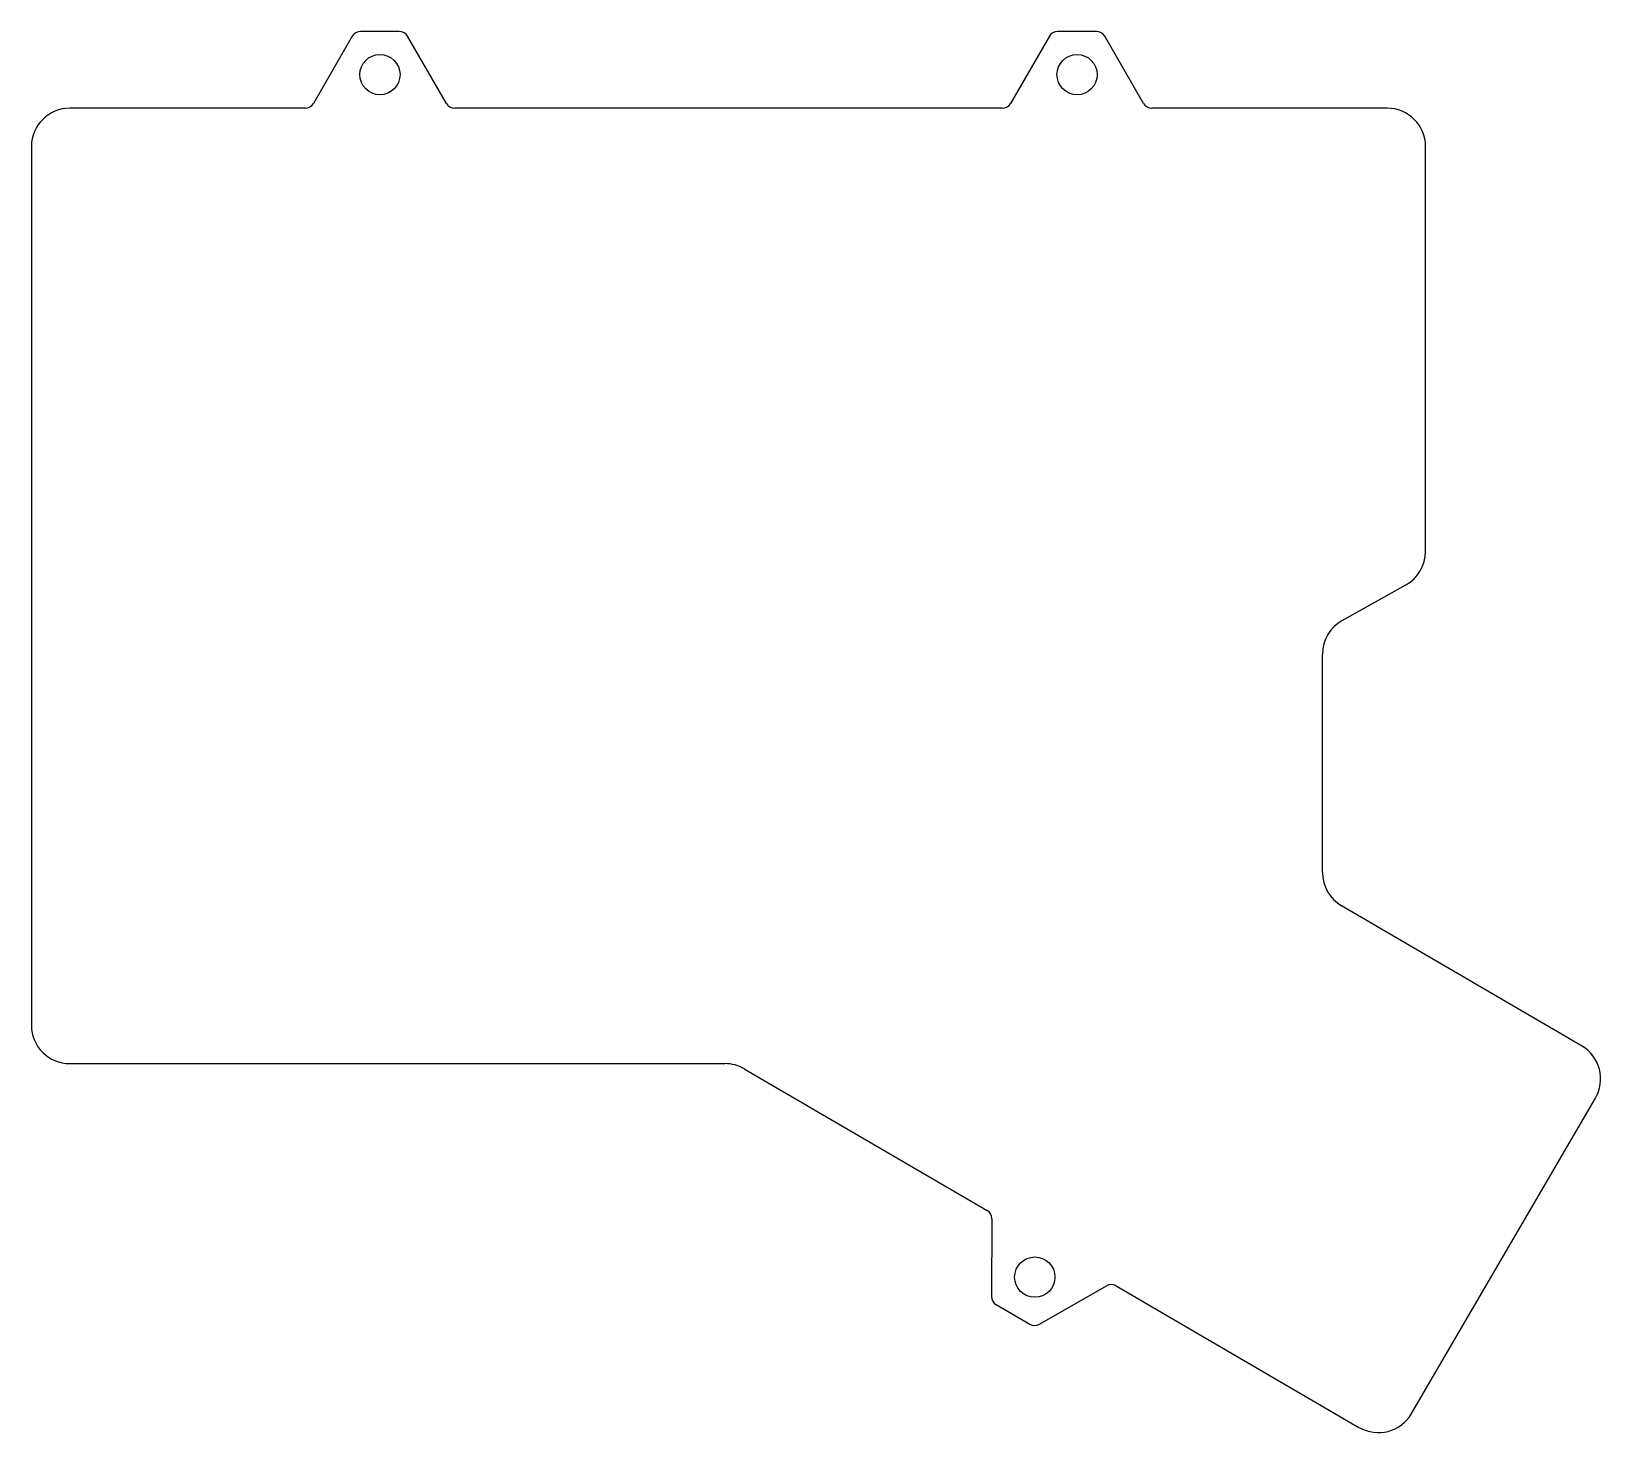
# Model space of a CAD drawing. Header units: millimetres. Extents: x 60 to 223, y -177 to -31.
import ezdxf

# ---------------------------------------------------------------- set-up
doc = ezdxf.new("R2010")
doc.units = ezdxf.units.MM

msp = doc.modelspace()

# ---------------------------------------------------------------- linework, layer by layer
at = {"color": 7, "linetype": 'Continuous', "lineweight": 25}
for p, q in [((93.03, -31.82), (88.98, -38.83)), ((97.93, -31.32), (93.89, -31.32)), ((102.84, -38.83), (98.8, -31.82)), ((165.7, -31.82), (161.66, -38.83)), ((170.61, -31.32), (166.57, -31.32)), ((175.52, -38.83), (171.47, -31.82)), ((88.12, -39.33), (63.58, -39.33)), ((160.79, -39.33), (103.71, -39.33)), ((200.92, -39.33), (176.38, -39.33)), ((59.58, -43.33), (59.58, -134.93)), ((204.92, -85.53), (204.92, -43.33)), ((196.23, -92.74), (202.87, -89.02)), ((194.18, -119.01), (194.18, -96.23)), ((221.18, -137.06), (196.16, -122.47)), ((63.58, -138.93), (131.89, -138.93)), ((133.9, -139.47), (159.21, -154.23)), ((203.45, -175.41), (222.62, -142.53)), ((159.71, -155.1), (159.67, -163.18)), ((159.71, -155.09), (159.71, -155.1)), ((164.66, -166.09), (171.67, -162.08)), ((172.67, -162.08), (197.98, -176.84)), ((160.17, -164.05), (163.66, -166.09))]:
    msp.add_line(p, q, dxfattribs=at)
for centre in [(95.91, -35.83), (168.59, -35.83), (164.18, -161.18)]:
    msp.add_circle(centre, 2.1, dxfattribs=at)
for centre, radius, start, end in [((93.89, -32.33), 1, 90, 150), ((97.93, -32.33), 1, 30, 90), ((166.57, -32.33), 1, 90, 150), ((170.61, -32.33), 1, 30, 90), ((88.12, -38.33), 1, 270, 330), ((103.71, -38.33), 1, 210, 270), ((160.79, -38.33), 1, 270, 330), ((176.38, -38.33), 1, 210, 270), ((63.58, -43.33), 4, 90, 180), ((200.92, -43.33), 4, 0, 90), ((200.92, -85.53), 4, 299.1695, 0), ((198.18, -96.23), 4, 119.1695, 180), ((198.18, -119.01), 4, 180, 239.7451), ((63.58, -134.93), 4, 180, 270), ((219.17, -140.52), 4, 329.7445, 59.7451), ((131.89, -142.93), 4, 59.745, 90), ((158.71, -155.09), 1, 360, 59.745), ((172.17, -162.95), 1, 59.745, 119.745), ((160.67, -163.19), 1, 179.745, 239.745), ((164.16, -165.22), 1, 239.745, 299.745), ((200, -173.39), 4, 239.745, 329.7445)]:
    msp.add_arc(centre, radius, start, end, dxfattribs=at)

doc.saveas('drawing.dxf')
